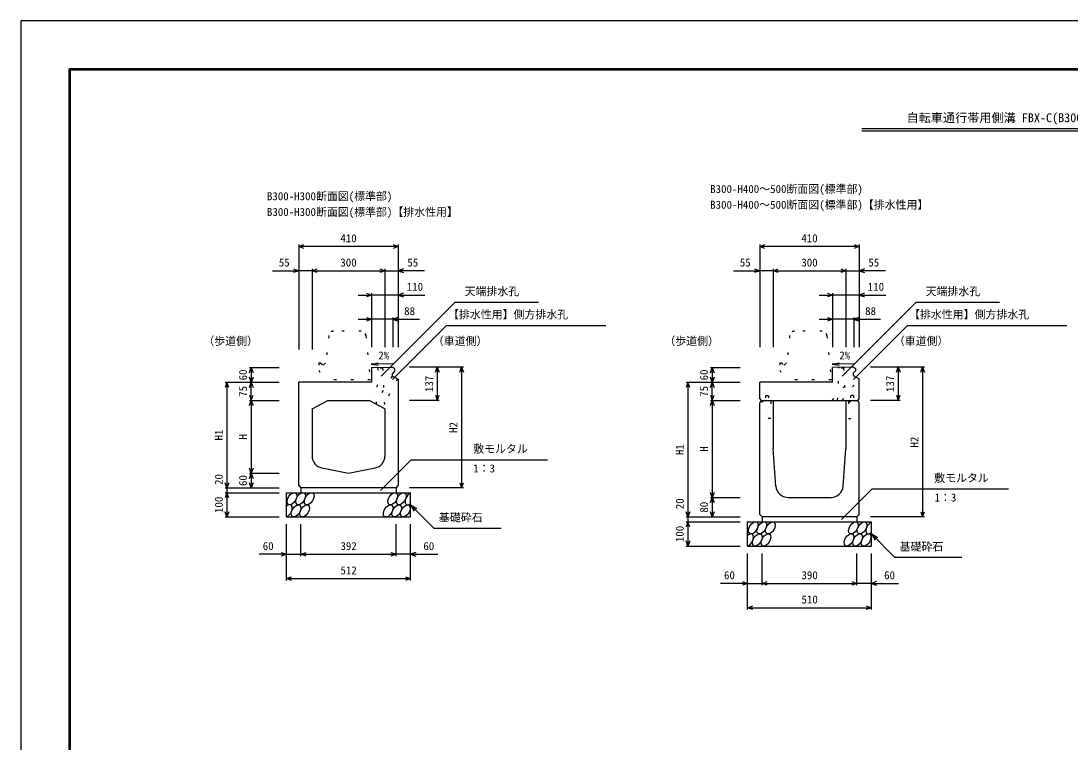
# Model space of a CAD drawing. Units: millimetres, scale not verified. Extents: x -12600 to 12600, y -5940 to 5940.
# Drawn here: x -12600 to -8276, y -2970 to 0 of the extents above; entities that cross this region are included whole.
import ezdxf
from ezdxf.enums import TextEntityAlignment as Align

# ---------------------------------------------------------------- set-up
doc = ezdxf.new("R2010")
doc.units = ezdxf.units.MM
doc.header["$LTSCALE"] = 40
doc.linetypes.add('DOTTED', pattern=[1.75, 0.25, -1.5])
for name, color, linetype, lineweight in [('0-0_DIM', 7, 'Continuous', 25), ('0-1_Defpoints', 5, 'Continuous', 25), ('0-2_HATCH', 6, 'Continuous', 25), ('0-5_OUTLINE', 3, 'Continuous', 25), ('0-6_OUTLINE2', 4, 'DOTTED', 25), ('0-7_TXT', 7, 'Continuous', 25), ('0-8_WAKU', 3, 'Continuous', 25)]:
    doc.layers.add(name, color=color, linetype=linetype, lineweight=lineweight)
doc.styles.add('ＭＳ ゴシック', font='')
doc.styles.get('ＭＳ ゴシック').set_extended_font_data('MS Gothic')

msp = doc.modelspace()

# ---------------------------------------------------------------- linework, layer by layer
at = {"layer": '0-0_DIM'}
for p, q in [((-11455, -921.3), (-11455, -1352.94)), ((-11045, -928.8), (-11455, -928.8)), ((-11045, -921.3), (-11045, -1342.94)), ((-9555, -921.3), (-9555, -1342.94)), ((-9145, -928.8), (-9555, -928.8)), ((-9145, -921.3), (-9145, -1342.94)), ((-11563.38, -1028.8), (-11455, -1028.8)), ((-11400, -1028.8), (-11455, -1028.8)), ((-11400, -1021.3), (-11400, -1352.94)), ((-11400, -1028.8), (-11100, -1028.8)), ((-11100, -1021.3), (-11100, -1342.94)), ((-11100, -1028.8), (-11045, -1028.8)), ((-10936.62, -1028.8), (-11045, -1028.8)), ((-9663.38, -1028.8), (-9555, -1028.8)), ((-9500, -1028.8), (-9555, -1028.8)), ((-9500, -1021.3), (-9500, -1342.94)), ((-9500, -1028.8), (-9200, -1028.8)), ((-9200, -1021.3), (-9200, -1342.94)), ((-9200, -1028.8), (-9145, -1028.8)), ((-9036.62, -1028.8), (-9145, -1028.8)), ((-11155, -1121.3), (-11155, -1342.94)), ((-9255, -1121.3), (-9255, -1342.94)), ((-11210, -1128.8), (-11155, -1128.8)), ((-11045, -1128.8), (-11155, -1128.8)), ((-11114.87, -1463), (-10810.65, -1158.78)), ((-11045, -1128.8), (-10935, -1128.8)), ((-10810.65, -1158.78), (-10467.54, -1158.78)), ((-9310, -1128.8), (-9255, -1128.8)), ((-9145, -1128.8), (-9255, -1128.8)), ((-9214.87, -1463), (-8910.65, -1158.78)), ((-9145, -1128.8), (-9035, -1128.8)), ((-8910.65, -1158.78), (-8567.54, -1158.78)), ((-11210, -1228.8), (-11155, -1228.8)), ((-11067, -1228.8), (-11155, -1228.8)), ((-11067, -1221.3), (-11067, -1342.94)), ((-11067, -1228.8), (-10957, -1228.8)), ((-9310, -1228.8), (-9255, -1228.8)), ((-9167, -1228.8), (-9255, -1228.8)), ((-9167, -1221.3), (-9167, -1342.94)), ((-9167, -1228.8), (-9057, -1228.8)), ((-11068.17, -1476.24), (-10846.03, -1254.1)), ((-10846.03, -1254.1), (-10190.13, -1254.1)), ((-9168.17, -1476.24), (-8946.03, -1254.1)), ((-8946.03, -1254.1), (-8290.13, -1254.1)), ((-10776.5, -1425.94), (-10999, -1425.94)), ((-10884, -1425.94), (-10884, -1562.94)), ((-10784, -1425.94), (-10784, -1922.94)), ((-8876.5, -1425.94), (-9099, -1425.94)), ((-8984, -1425.94), (-8984, -1562.94)), ((-8884, -1425.94), (-8884, -2042.94)), ((-11658.5, -1427.94), (-11536, -1427.94)), ((-11651, -1427.94), (-11651, -1487.94)), ((-9758.5, -1427.94), (-9636, -1427.94)), ((-9751, -1427.94), (-9751, -1487.94)), ((-11758.5, -1487.94), (-11536, -1487.94)), ((-11751, -1487.94), (-11751, -1922.94)), ((-11651, -1562.94), (-11651, -1487.94)), ((-9858.5, -1487.94), (-9636, -1487.94)), ((-9851, -1487.94), (-9851, -2042.94)), ((-9751, -1562.94), (-9751, -1487.94)), ((-11658.5, -1562.94), (-11536, -1562.94)), ((-11651, -1562.94), (-11651, -1862.94)), ((-10876.5, -1562.94), (-10999, -1562.94)), ((-9758.5, -1562.94), (-9636, -1562.94)), ((-9751, -1562.94), (-9751, -1962.94)), ((-8976.5, -1562.94), (-9099, -1562.94)), ((-11117.89, -1933.75), (-10991.66, -1807.52)), ((-10991.66, -1807.52), (-10430.19, -1807.52)), ((-11658.5, -1862.94), (-11536, -1862.94)), ((-11651, -1862.94), (-11651, -1922.94)), ((-11758.5, -1922.94), (-11536, -1922.94)), ((-11758.5, -1942.94), (-11536, -1942.94)), ((-11751, -1922.94), (-11751, -1942.94)), ((-11751, -1942.94), (-11751, -2042.94)), ((-10776.5, -1922.94), (-10999, -1922.94)), ((-9217.89, -2053.75), (-9091.66, -1927.52)), ((-9091.66, -1927.52), (-8530.19, -1927.52)), ((-9758.5, -1962.94), (-9636, -1962.94)), ((-9751, -1962.94), (-9751, -2042.94)), ((-10994, -1992.94), (-10898.24, -2088.7)), ((-10994, -1992.94), (-10968.02, -2007.94)), ((-10994, -1992.94), (-10979, -2018.92)), ((-11758.5, -2042.94), (-11536, -2042.94)), ((-11506, -2304.31), (-11506, -2072.94)), ((-11446, -2204.31), (-11446, -2072.94)), ((-11054, -2204.31), (-11054, -2072.94)), ((-10994, -2304.31), (-10994, -2072.94)), ((-9858.5, -2042.94), (-9636, -2042.94)), ((-9858.5, -2062.94), (-9636, -2062.94)), ((-9851, -2042.94), (-9851, -2062.94)), ((-9851, -2062.94), (-9851, -2162.94)), ((-8876.5, -2042.94), (-9099, -2042.94)), ((-10898.24, -2088.7), (-10620.69, -2088.7)), ((-9095, -2112.94), (-8999.24, -2208.7)), ((-9095, -2112.94), (-9069.02, -2127.94)), ((-9095, -2112.94), (-9080, -2138.92)), ((-11506, -2196.81), (-11617.79, -2196.81)), ((-11506, -2196.81), (-11446, -2196.81)), ((-11446, -2196.81), (-11054, -2196.81)), ((-10994, -2196.81), (-11054, -2196.81)), ((-10994, -2196.81), (-10882.21, -2196.81)), ((-9858.5, -2162.94), (-9636, -2162.94)), ((-9605, -2424.31), (-9605, -2192.94)), ((-9545, -2324.31), (-9545, -2192.94)), ((-9155, -2324.31), (-9155, -2192.94)), ((-9095, -2424.31), (-9095, -2192.94)), ((-8999.24, -2208.7), (-8721.69, -2208.7)), ((-11506, -2296.81), (-10994, -2296.81)), ((-9605, -2316.81), (-9716.79, -2316.81)), ((-9605, -2316.81), (-9545, -2316.81)), ((-9545, -2316.81), (-9155, -2316.81)), ((-9095, -2316.81), (-9155, -2316.81)), ((-9095, -2316.81), (-8983.21, -2316.81)), ((-9605, -2416.81), (-9095, -2416.81))]:
    msp.add_line(p, q, dxfattribs=at)
for points in [[(-11433.86, -936.5), (-11455, -928.8), (-11433.86, -921.11)], [(-11066.14, -921.11), (-11045, -928.8), (-11066.14, -936.5)], [(-9533.86, -936.5), (-9555, -928.8), (-9533.86, -921.11)], [(-9166.14, -921.11), (-9145, -928.8), (-9166.14, -936.5)], [(-11476.14, -1021.11), (-11455, -1028.8), (-11476.14, -1036.5)], [(-11378.86, -1036.5), (-11400, -1028.8), (-11378.86, -1021.11)], [(-11121.14, -1021.11), (-11100, -1028.8), (-11121.14, -1036.5)], [(-11023.86, -1021.11), (-11045, -1028.8), (-11023.86, -1036.5)], [(-9576.14, -1021.11), (-9555, -1028.8), (-9576.14, -1036.5)], [(-9478.86, -1036.5), (-9500, -1028.8), (-9478.86, -1021.11)], [(-9221.14, -1021.11), (-9200, -1028.8), (-9221.14, -1036.5)], [(-9123.86, -1021.11), (-9145, -1028.8), (-9123.86, -1036.5)], [(-11176.14, -1121.11), (-11155, -1128.8), (-11176.14, -1136.5)], [(-11023.86, -1121.11), (-11045, -1128.8), (-11023.86, -1136.5)], [(-9276.14, -1121.11), (-9255, -1128.8), (-9276.14, -1136.5)], [(-9123.86, -1121.11), (-9145, -1128.8), (-9123.86, -1136.5)], [(-11176.14, -1221.11), (-11155, -1228.8), (-11176.14, -1236.5)], [(-11045.86, -1221.11), (-11067, -1228.8), (-11045.86, -1236.5)], [(-9276.14, -1221.11), (-9255, -1228.8), (-9276.14, -1236.5)], [(-9145.86, -1221.11), (-9167, -1228.8), (-9145.86, -1236.5)], [(-10891.7, -1447.09), (-10884, -1425.94), (-10876.3, -1447.09)], [(-10791.7, -1447.09), (-10784, -1425.94), (-10776.3, -1447.09)], [(-8991.7, -1447.09), (-8984, -1425.94), (-8976.3, -1447.09)], [(-8891.7, -1447.09), (-8884, -1425.94), (-8876.3, -1447.09)], [(-11658.7, -1449.09), (-11651, -1427.94), (-11643.3, -1449.09)], [(-11643.3, -1466.8), (-11651, -1487.94), (-11658.7, -1466.8)], [(-9758.7, -1449.09), (-9751, -1427.94), (-9743.3, -1449.09)], [(-9743.3, -1466.8), (-9751, -1487.94), (-9758.7, -1466.8)], [(-11743.3, -1509.09), (-11751, -1487.94), (-11758.7, -1509.09)], [(-11658.7, -1509.09), (-11651, -1487.94), (-11643.3, -1509.09)], [(-9843.3, -1509.09), (-9851, -1487.94), (-9858.7, -1509.09)], [(-9758.7, -1509.09), (-9751, -1487.94), (-9743.3, -1509.09)], [(-11658.7, -1541.8), (-11651, -1562.94), (-11643.3, -1541.8)], [(-10891.7, -1541.8), (-10884, -1562.94), (-10876.3, -1541.8)], [(-9758.7, -1541.8), (-9751, -1562.94), (-9743.3, -1541.8)], [(-8991.7, -1541.8), (-8984, -1562.94), (-8976.3, -1541.8)], [(-11658.7, -1584.09), (-11651, -1562.94), (-11643.3, -1584.09)], [(-9758.7, -1584.09), (-9751, -1562.94), (-9743.3, -1584.09)], [(-11643.3, -1841.8), (-11651, -1862.94), (-11658.7, -1841.8)], [(-11743.3, -1901.8), (-11751, -1922.94), (-11758.7, -1901.8)], [(-11658.7, -1884.09), (-11651, -1862.94), (-11643.3, -1884.09)], [(-11643.3, -1901.8), (-11651, -1922.94), (-11658.7, -1901.8)], [(-10791.7, -1901.8), (-10784, -1922.94), (-10776.3, -1901.8)], [(-11743.3, -1964.09), (-11751, -1942.94), (-11758.7, -1964.09)], [(-9743.3, -1941.8), (-9751, -1962.94), (-9758.7, -1941.8)], [(-9758.7, -1984.09), (-9751, -1962.94), (-9743.3, -1984.09)], [(-11743.3, -2021.8), (-11751, -2042.94), (-11758.7, -2021.8)], [(-9843.3, -2021.8), (-9851, -2042.94), (-9858.7, -2021.8)], [(-9743.3, -2021.8), (-9751, -2042.94), (-9758.7, -2021.8)], [(-8891.7, -2021.8), (-8884, -2042.94), (-8876.3, -2021.8)], [(-9843.3, -2084.09), (-9851, -2062.94), (-9858.7, -2084.09)], [(-9843.3, -2141.8), (-9851, -2162.94), (-9858.7, -2141.8)], [(-11527.14, -2189.11), (-11506, -2196.81), (-11527.14, -2204.5)], [(-11424.86, -2204.5), (-11446, -2196.81), (-11424.86, -2189.11)], [(-11075.14, -2189.11), (-11054, -2196.81), (-11075.14, -2204.5)], [(-10972.86, -2189.11), (-10994, -2196.81), (-10972.86, -2204.5)], [(-11484.86, -2304.5), (-11506, -2296.81), (-11484.86, -2289.11)], [(-11015.14, -2289.11), (-10994, -2296.81), (-11015.14, -2304.5)], [(-9626.14, -2309.11), (-9605, -2316.81), (-9626.14, -2324.5)], [(-9523.86, -2324.5), (-9545, -2316.81), (-9523.86, -2309.11)], [(-9176.14, -2309.11), (-9155, -2316.81), (-9176.14, -2324.5)], [(-9073.86, -2309.11), (-9095, -2316.81), (-9073.86, -2324.5)], [(-9583.86, -2424.5), (-9605, -2416.81), (-9583.86, -2409.11)], [(-9116.14, -2409.11), (-9095, -2416.81), (-9116.14, -2424.5)]]:
    msp.add_lwpolyline(points, dxfattribs=at)
at = {"layer": '0-1_Defpoints'}
msp.add_lwpolyline([(-12600, -5940), (-4200, -5940), (-4200, 0), (-12600, 0)], close=True, dxfattribs=at)
at = {"layer": '0-2_HATCH'}
for centre in [(-11483.11, -1967.94), (-11447.63, -1967.94), (-11412.16, -1967.94), (-11067.95, -1967.94), (-11032.48, -1967.94), (-11466.23, -2017.94), (-11430.75, -2017.94), (-11086.55, -2017.94), (-11051.07, -2017.94), (-11015.59, -2017.94), (-9582.11, -2087.94), (-9546.63, -2087.94), (-9511.16, -2087.94), (-9168.95, -2087.94), (-9133.48, -2087.94), (-9565.23, -2137.94), (-9529.75, -2137.94), (-9187.55, -2137.94), (-9152.07, -2137.94), (-9116.59, -2137.94)]:
    msp.add_ellipse(centre, major_axis=(14.54, 23.54), ratio=0.5792, dxfattribs=at)
for centre, start_param, end_param in [((-10997, -1967.94), 0.6666252, 4.1103269), ((-11501.7, -2017.94), 3.7419964, 7.318141), ((-9098, -2087.94), 0.6666252, 4.1103269), ((-9600.7, -2137.94), 3.7419964, 7.318141)]:
    msp.add_ellipse(centre, major_axis=(14.54, 23.54), ratio=0.5792, start_param=start_param, end_param=end_param, dxfattribs=at)
at = {"layer": '0-5_OUTLINE', "linetype": 'DOTTED'}
for p, q in [((-11331.81, -1295.99), (-11343, -1407.94)), ((-11198.1, -1277.94), (-11311.9, -1277.94)), ((-11178.2, -1295.95), (-11160, -1477.94)), ((-9431.81, -1295.99), (-9443, -1407.94)), ((-9298.1, -1277.94), (-9411.9, -1277.94)), ((-9278.2, -1295.95), (-9260, -1477.94)), ((-11373, -1407.94), (-11373, -1437.94)), ((-11373, -1407.94), (-11365, -1407.94)), ((-9473, -1407.94), (-9473, -1437.94)), ((-9473, -1407.94), (-9465, -1407.94)), ((-11373, -1437.94), (-11350, -1477.94)), ((-9473, -1437.94), (-9450, -1477.94)), ((-11160, -1477.94), (-11350, -1477.94)), ((-9260, -1477.94), (-9450, -1477.94))]:
    msp.add_line(p, q, dxfattribs=at)
at = {"layer": '0-5_OUTLINE'}
for p, q in [((-11155, -1427.94), (-11067, -1426.13)), ((-11067, -1426.13), (-11061, -1432)), ((-9166.86, -1426.26), (-9255, -1427.94)), ((-9166.86, -1426.26), (-9161, -1432)), ((-11155, -1427.94), (-11155, -1487.94)), ((-11061, -1443), (-11070, -1453)), ((-11070, -1453), (-11070, -1463)), ((-11045, -1476), (-11070, -1463)), ((-11061, -1432), (-11061, -1443)), ((-9255, -1487.94), (-9255, -1427.94)), ((-9170, -1450.94), (-9161, -1440.94)), ((-9170, -1450.94), (-9170, -1460.94)), ((-9170, -1460.94), (-9145, -1473.94)), ((-9161, -1432), (-9161, -1440.94)), ((-11455, -1913.94), (-11455, -1487.94)), ((-11155, -1487.94), (-11455, -1487.94)), ((-11045, -1476), (-11045, -1913.94)), ((-9555, -1556.94), (-9555, -1487.94)), ((-9255, -1487.94), (-9555, -1487.94)), ((-9145, -1556.94), (-9145, -1473.94)), ((-11400, -1596.94), (-11335, -1562.94)), ((-11400, -1596.94), (-11400, -1791.95)), ((-11335, -1562.94), (-11165, -1562.94)), ((-11100, -1596.94), (-11165, -1562.94)), ((-11100, -1596.94), (-11100, -1791.95)), ((-9555, -1556.94), (-9549, -1562.94)), ((-9549, -1562.94), (-9555, -1572.94)), ((-9555, -2032.94), (-9555, -1572.94)), ((-9549, -1562.94), (-9151, -1562.94)), ((-9500, -1562.94), (-9500, -1762.94)), ((-9200, -1562.94), (-9200, -1762.94)), ((-9151, -1562.94), (-9145, -1556.94)), ((-9145, -1572.94), (-9151, -1562.94)), ((-9488.47, -1916.68), (-9500, -1762.94)), ((-9211.53, -1916.68), (-9200, -1762.94)), ((-11506, -1942.94), (-10994, -1942.94)), ((-11506, -2042.94), (-11506, -1942.94)), ((-11455, -1913.94), (-11446, -1922.94)), ((-11446, -1922.94), (-11446, -1942.94)), ((-11054, -1922.94), (-11446, -1922.94)), ((-11054, -1922.94), (-11045, -1913.94)), ((-11054, -1922.94), (-11054, -1942.94)), ((-10994, -2042.94), (-10994, -1942.94)), ((-9438.61, -1962.94), (-9261.39, -1962.94)), ((-11506, -2042.94), (-10994, -2042.94)), ((-9605, -2062.94), (-9095, -2062.94)), ((-9605, -2162.94), (-9605, -2062.94)), ((-9545, -2042.94), (-9555, -2032.94)), ((-9155, -2042.94), (-9545, -2042.94)), ((-9545, -2042.94), (-9545, -2062.94)), ((-9155, -2042.94), (-9155, -2062.94)), ((-9095, -2162.94), (-9095, -2062.94)), ((-9605, -2162.94), (-9095, -2162.94))]:
    msp.add_line(p, q, dxfattribs=at)
at = {"layer": '0-5_OUTLINE', "linetype": 'DOTTED'}
for points in [[(-11365, -1407.94), (-11355, -1417.94), (-11345, -1407.94), (-11343, -1407.94)], [(-9465, -1407.94), (-9455, -1417.94), (-9445, -1407.94), (-9443, -1407.94)]]:
    msp.add_lwpolyline(points, dxfattribs=at)
at = {"layer": '0-5_OUTLINE'}
for points in [[(-9155, -2042.94), (-9145, -2032.94), (-9145, -1572.94)], [(-11359.81, -1840.98), (-11250, -1862.94), (-11140.19, -1840.98)]]:
    msp.add_lwpolyline(points, dxfattribs=at)
at = {"layer": '0-5_OUTLINE', "linetype": 'DOTTED'}
for centre, start, end in [((-11311.9, -1297.94), 90, 174.40835), ((-11198.1, -1297.94), 4.08463, 90), ((-9411.9, -1297.94), 90, 174.40835), ((-9298.1, -1297.94), 4.08463, 90)]:
    msp.add_arc(centre, 20, start, end, dxfattribs=at)
at = {"layer": '0-5_OUTLINE'}
for centre, start, end in [((-11350, -1791.95), 180, 258.69005), ((-11150, -1791.95), 281.30992, 0), ((-9438.61, -1912.94), 184.28915, 270), ((-9261.39, -1912.94), 270, 355.71085)]:
    msp.add_arc(centre, 50, start, end, dxfattribs=at)
at = {"layer": '0-6_OUTLINE2'}
for p, q in [((-11070, -1463), (-11140, -1576.02)), ((-11135.16, -1578.46), (-11127.89, -1430.03)), ((-11109.72, -1429.84), (-11107.05, -1426.95)), ((-11109.72, -1429.84), (-11101.59, -1595.92)), ((-9256.39, -1562.94), (-9167.22, -1462.39)), ((-9234.4, -1562.94), (-9227.89, -1430.03)), ((-9227.89, -1430.03), (-9230.68, -1427.48)), ((-9209.72, -1429.82), (-9227.89, -1430.03)), ((-9209.72, -1429.84), (-9207.12, -1427.03)), ((-9209.72, -1429.84), (-9203.2, -1562.94)), ((-11048.71, -1474.08), (-11109.9, -1591.76)), ((-9214.85, -1562.94), (-9146.21, -1473.31)), ((-9531.5, -1542.44), (-9519.5, -1542.44)), ((-9531.5, -1542.44), (-9531.5, -1567.44)), ((-9519.5, -1542.44), (-9519.5, -1567.44)), ((-9168.5, -1542.44), (-9180.5, -1542.44)), ((-9180.5, -1542.44), (-9180.5, -1567.44)), ((-9168.5, -1542.44), (-9168.5, -1567.44)), ((-9190, -1567.44), (-9190, -1637.94)), ((-9190, -1567.44), (-9148.3, -1567.44)), ((-9510, -1637.94), (-9555, -1637.94)), ((-9190, -1637.94), (-9145, -1637.94))]:
    msp.add_line(p, q, dxfattribs=at)
for points in [[(-11109.72, -1429.82), (-11127.89, -1430.03), (-11130.72, -1427.44)], [(-9551.7, -1567.44), (-9510, -1567.44), (-9510, -1637.94)]]:
    msp.add_lwpolyline(points, dxfattribs=at)
at = {"layer": '0-7_TXT'}
for p, q in [((-9134.18, -442.8), (-7665.82, -442.8)), ((-9134.18, -452.4), (-7665.82, -452.4)), ((-11156.83, -1413.5), (-11127.19, -1418.15)), ((-9256.83, -1413.5), (-9227.19, -1418.15))]:
    msp.add_line(p, q, dxfattribs=at)
for points in [[(-11066.41, -1411.78), (-11156.83, -1413.5), (-11127.39, -1407.73)], [(-9166.41, -1411.78), (-9256.83, -1413.5), (-9227.39, -1407.73)]]:
    msp.add_lwpolyline(points, dxfattribs=at)
at = {"layer": '0-8_WAKU', "lineweight": 50}
msp.add_lwpolyline([(-12400, -5740), (-4400, -5740), (-4400, -200), (-12400, -200)], close=True, dxfattribs=at)

# ---------------------------------------------------------------- texts
at = {"layer": '0-0_DIM', "style": 'ＭＳ ゴシック'}
for s, p in [('410', (-11283.75, -921.3)), ('410', (-9383.75, -921.3)), ('55', (-11537.34, -1021.3)), ('300', (-11283.75, -1021.3)), ('55', (-11007.66, -1021.3)), ('55', (-9637.34, -1021.3)), ('300', (-9383.75, -1021.3)), ('55', (-9107.66, -1021.3)), ('110', (-11009.93, -1121.3)), ('110', (-9109.93, -1121.3)), ('天端排水孔', (-10771.54, -1140.04)), ('天端排水孔', (-8871.54, -1140.04)), ('88', (-11020.68, -1221.3)), ('【排水性用】側方排水孔', (-10839.84, -1235.36)), ('88', (-9120.68, -1221.3)), ('【排水性用】側方排水孔', (-8939.84, -1235.36)), ('（歩道側）', (-11848.39, -1344.65)), ('（車道側）', (-10902.57, -1344.65)), ('（歩道側）', (-9948.39, -1344.65)), ('（車道側）', (-9002.57, -1344.65)), ('敷モルタル', (-10736.06, -1788.78)), ('1：3', (-10736.06, -1869.47)), ('敷モルタル', (-8836.06, -1908.78)), ('1：3', (-8834.87, -1989.54)), ('基礎砕石', (-10877.68, -2071.53)), ('60', (-11603.5, -2189.31)), ('392', (-11283.22, -2189.31)), ('60', (-10941.5, -2189.31)), ('基礎砕石', (-8978.68, -2191.53)), ('512', (-11283.22, -2289.31)), ('60', (-9702.5, -2309.31)), ('390', (-9383.22, -2309.31)), ('60', (-9042.5, -2309.31)), ('510', (-9383.22, -2409.31))]:
    msp.add_text(s, height=32.99, dxfattribs=at).set_placement(p, align=Align.BOTTOM_LEFT)
for s, p in [('60', (-11658.5, -1480.44)), ('137', (-10891.5, -1528.19)), ('60', (-9758.5, -1480.44)), ('137', (-8991.5, -1528.19)), ('75', (-11658.5, -1547.94)), ('75', (-9758.5, -1547.94)), ('H1', (-11758.5, -1727.94)), ('H2', (-10791.5, -1696.94)), ('H', (-11658.5, -1724.19)), ('H2', (-8891.5, -1756.94)), ('H1', (-9858.5, -1787.94)), ('H', (-9758.5, -1774.19)), ('20', (-11758.5, -1911.13)), ('60', (-11658.5, -1915.44)), ('100', (-11758.5, -2026.69)), ('20', (-9858.5, -2011.13)), ('80', (-9758.5, -2025.44)), ('100', (-9858.5, -2146.69))]:
    msp.add_text(s, height=32.99, rotation=90, dxfattribs=at).set_placement(p, align=Align.BOTTOM_LEFT)
at = {"layer": '0-7_TXT', "style": 'ＭＳ ゴシック'}
for s, height, p in [('自転車通行帯用側溝 FBX-C(B300基本型・標準部)', 36.66, (-8950, -427.8)), ('B300-H400～500断面図(標準部)', 32.99, (-9759.34, -718.5)), ('B300-H300断面図(標準部)', 32.99, (-11586.24, -748.2)), ('B300-H300断面図(標準部)【排水性用】', 32.99, (-11586.24, -813.07)), ('B300-H400～500断面図(標準部)【排水性用】', 32.99, (-9759.34, -783.38)), ('2%', 32.99, (-11127.26, -1404.17)), ('2%', 32.99, (-9227.26, -1404.17))]:
    msp.add_text(s, height=height, dxfattribs=at).set_placement(p, align=Align.BOTTOM_LEFT)

doc.saveas('drawing.dxf')
